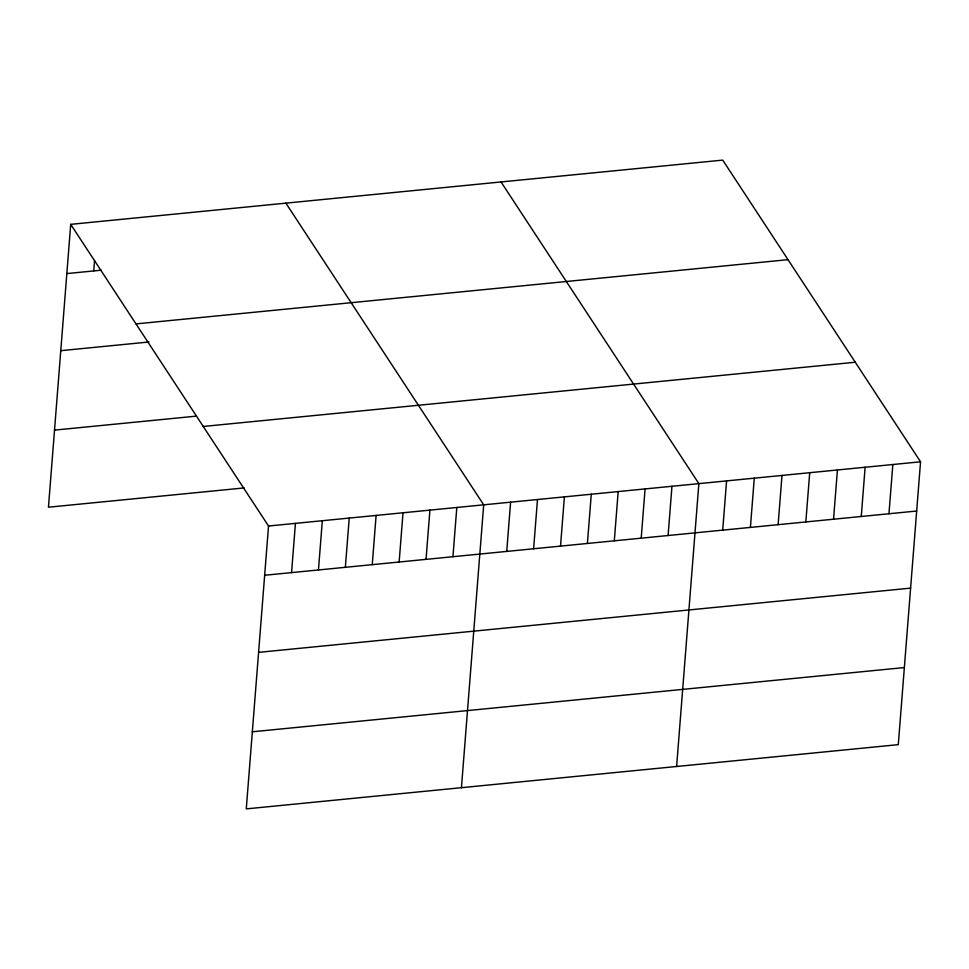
<?xml version="1.0" encoding="UTF-8"?>
<svg xmlns="http://www.w3.org/2000/svg" width="969" height="969" viewBox="0 0 969 969"><rect width="100%" height="100%" fill="white"/><g stroke="black" fill="none" stroke-linecap="round" stroke-linejoin="round"><path stroke-width="1.45" d="M70.713 224.348L268.534 526.022L246.271 808.885L898.287 744.652L920.55 461.789L722.729 160.115L70.713 224.348L48.45 507.211L244.188 487.928M93.727 270.932L94.55 260.491M291.56 572.606L295.436 523.369M318.45 569.966L322.326 520.716M345.352 567.313L349.228 518.076M372.241 564.661L376.117 515.423M399.143 562.008L403.019 512.771M426.033 559.367L429.909 510.118M452.935 556.715L456.811 507.477M461.438 787.688L483.701 504.825L285.879 203.151M506.726 551.409L510.602 502.172M533.616 548.769L537.492 499.519M560.518 546.116L564.394 496.879M587.408 543.464L591.284 494.226M614.31 540.823L618.174 491.574M641.199 538.17L645.075 488.921M668.089 535.518L671.965 486.281M676.604 766.491L698.867 483.628L501.046 181.954M722.704 530.14L726.58 480.903M750.406 527.415L754.282 478.165M778.119 524.677L781.995 475.44M805.833 521.952L809.709 472.715M833.546 519.227L837.422 469.977M861.259 516.489L865.123 467.252M888.961 513.764L892.837 464.514M66.837 273.585L101.2 270.194M135.999 323.9L788.003 259.668M60.768 350.681L148.923 341.996M54.518 430.115L196.465 416.125M203.26 426.469L855.264 362.236M268.534 526.022L920.55 461.789M264.658 575.259L916.674 511.026M258.59 652.355L910.606 588.122M252.34 731.789L904.356 667.556"/></g></svg>
